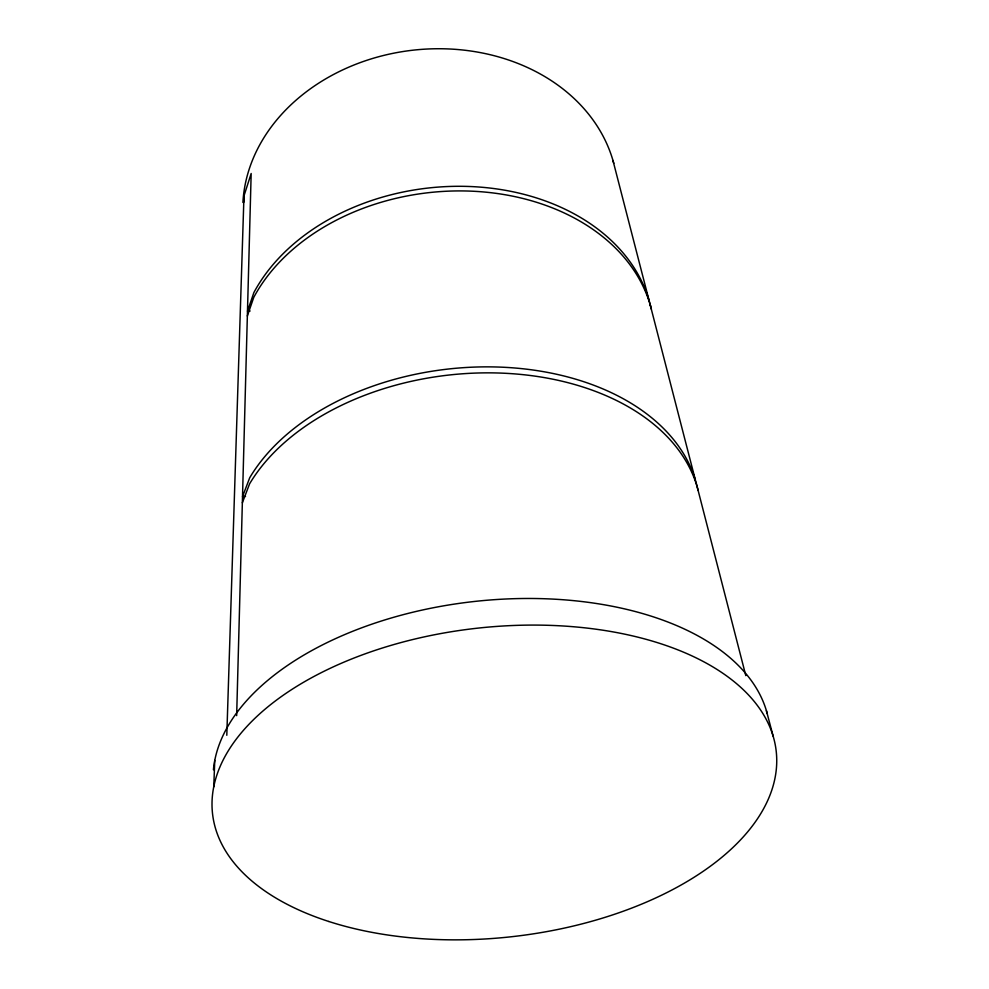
<?xml version="1.0" encoding="UTF-8"?>
<svg xmlns="http://www.w3.org/2000/svg" width="989" height="989" viewBox="0 0 989 989"><rect width="100%" height="100%" fill="white"/><g stroke="black" fill="none" stroke-linecap="round" stroke-linejoin="round"><path stroke-width="1.48" d="M236.655 715.64L251.169 173.495L243.974 195.933L226.802 735.284M213.76 786.861L214.761 760.417M247.349 315.998L253.79 297.306A209.112 156.472 -6.3 0 1 467.982 191.038A209.112 156.472 -6.3 0 1 651.392 309.186M242.354 502.795L249.574 483.868A235.555 156.41 -6.3 0 1 493.128 372.89A235.555 156.41 -6.3 0 1 698.135 490.47M245.507 496.441L242.515 496.688L249.71 477.761A234.702 156.485 -6.3 0 1 493.437 366.919A234.702 156.485 -6.3 0 1 696.985 486.056L745.805 675.635M250.13 310.991L247.485 311.214L253.889 292.546A208.432 156.41 -6.3 0 1 468.353 186.451A208.432 156.41 -6.3 0 1 650.552 306.034M766.401 710.671L773.138 736.187M612.957 160.465L648.969 300.1M650.169 304.748L695.391 480.098M243.974 195.933L244.036 201.941M213.414 769.813A279.677 156.386 -6.3 0 1 478.824 601.003A279.677 156.386 -6.3 0 1 767.229 713.65M242.911 202.485A188.021 153.344 -6.3 0 1 414.638 50.006A188.021 153.344 -6.3 0 1 613.773 163.358M328.805 921.488A283.559 155.211 -6.3 0 0 775.24 776.86A283.559 155.211 -6.3 0 0 379.108 649.056A283.559 155.211 -6.3 0 0 328.805 921.488"/></g></svg>
